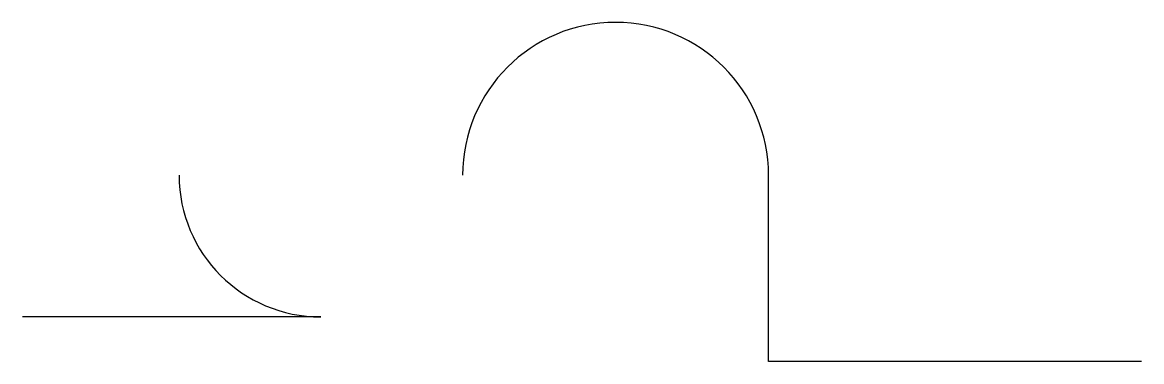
# Model space of a CAD drawing. Header units: metres. Extents: x -300 to 0, y 0 to 91.
import ezdxf

# ---------------------------------------------------------------- set-up
doc = ezdxf.new("R2010")
doc.units = ezdxf.units.M

msp = doc.modelspace()

# ---------------------------------------------------------------- linework, layer by layer
for p, q in [((-100, 0), (-100, 50)), ((-220, 12), (-300, 12)), ((0, 0), (-100, 0)), ((0, 0), (0, 0))]:
    msp.add_line(p, q)
for centre, radius, start, end in [((-141, 50), 41, 0, 180), ((-220, 50), 38, 540, 270)]:
    msp.add_arc(centre, radius, start, end)

doc.saveas('drawing.dxf')
